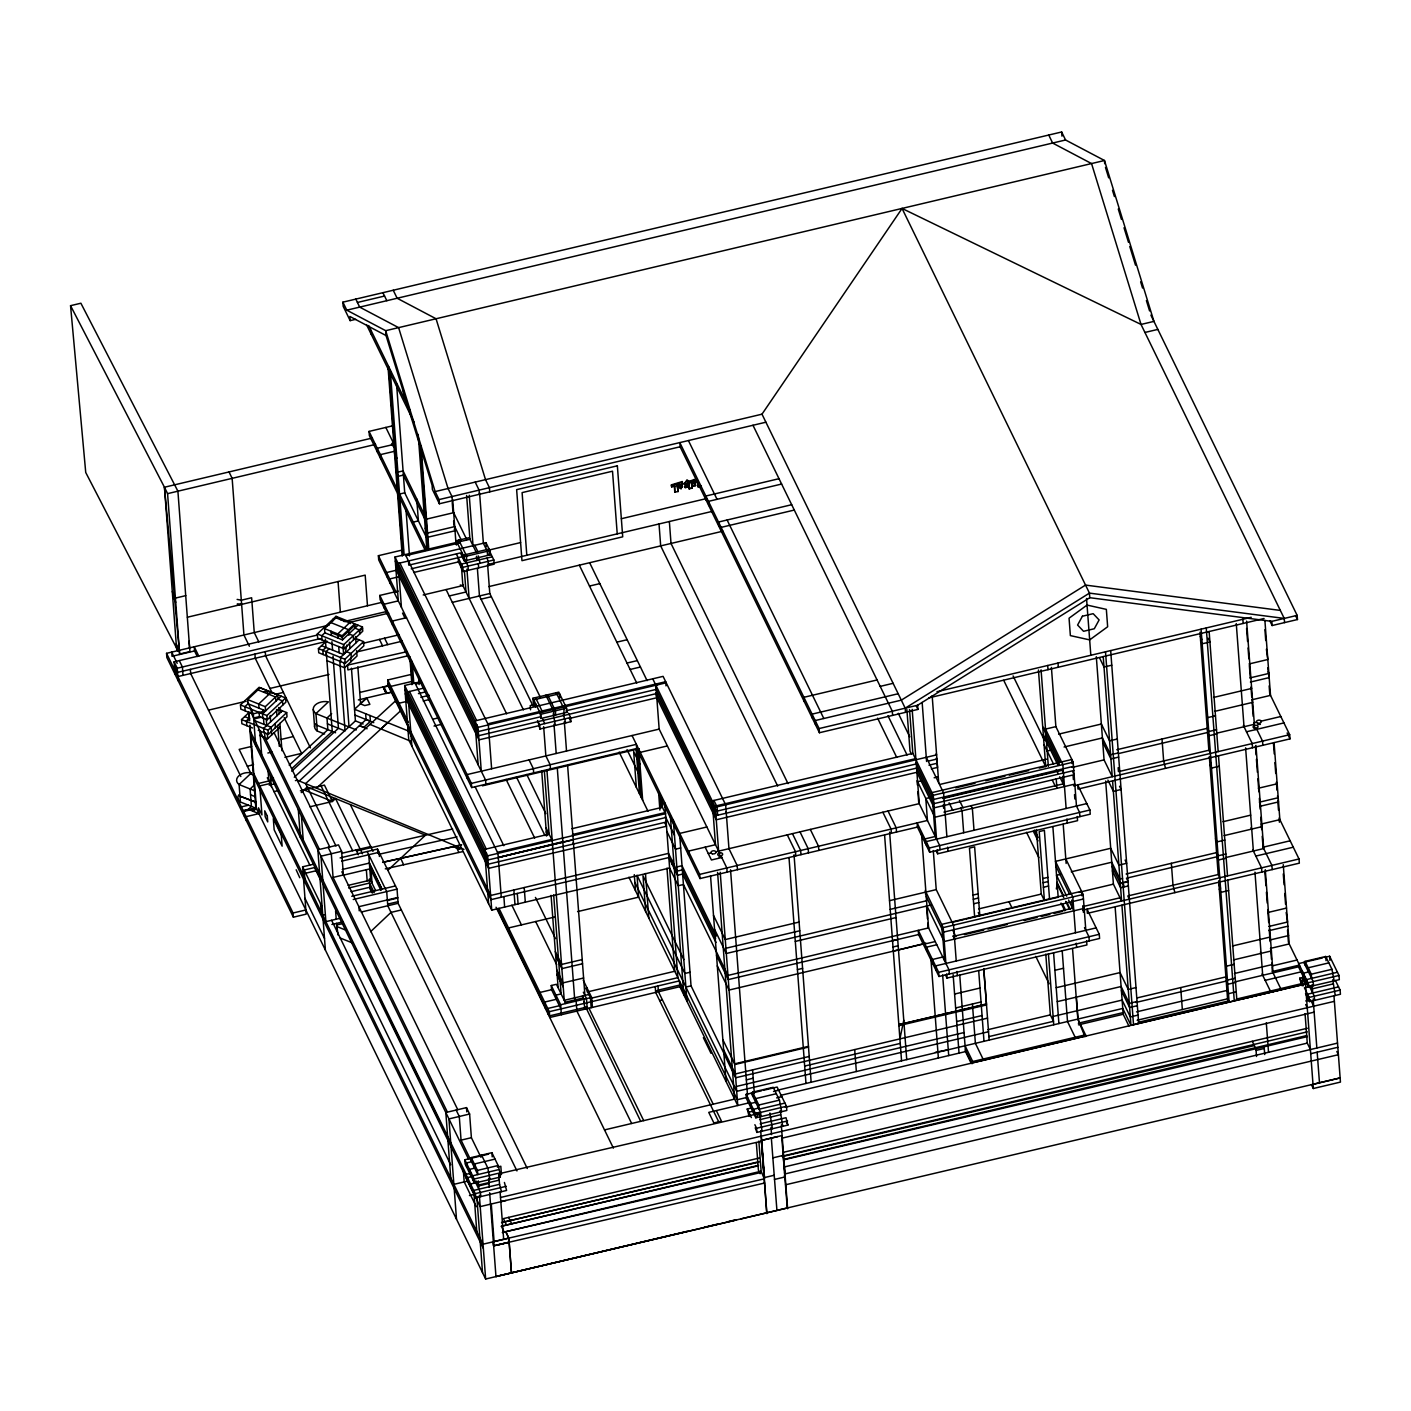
<?xml version="1.0" encoding="UTF-8"?>
<svg xmlns="http://www.w3.org/2000/svg" width="1411" height="1411" viewBox="0 0 1411 1411"><rect width="100%" height="100%" fill="white"/><g stroke="black" fill="none" stroke-linecap="round" stroke-linejoin="round"><path stroke-width="1.5" d="M674.758 492.122L674.546 485.507L674.758 492.122L678.162 491.522L677.104 484.925L682.607 484.396L677.421 485.596M692.043 486.354L695.641 485.543L691.725 485.684L692.272 488.065L689.185 488.947L688.938 486.301L684.952 487.201L684.846 485.79L689.009 484.573L689.097 482.756L689.344 485.243L685.182 486.46L685.287 487.871L688.938 486.301M689.185 488.947L689.256 486.971M1056.363 888.948L1057.174 884.009L1063.771 897.537M899.901 1038.884L903.763 1020.259M345.113 653.081L346.859 645.039M687.069 485.014L687.245 483.232L687.069 485.014L684.159 483.673L687.016 480.163L688.762 481.239L688.145 482.615L688.427 480.569M764.586 1183.018L493.603 1245.807L493.321 1241.698L764.268 1178.838L761.446 1171.906M1048.743 135.033L1052.641 143.058L1091.55 163.57L1141.023 324.442L1153.933 321.391L1104.478 160.501L1065.57 139.989L1061.654 131.981L342.873 302.166L346.789 310.173L385.697 330.685L435.152 491.575L761.993 414.181L902.052 208.44L1141.023 324.442L1284.239 618.424L1284.557 622.604M681.037 488.717L682.307 485.931L678.656 485.067L677.597 486.372L681.037 488.717L682.307 485.931M677.933 487.042L678.656 485.067M684.476 484.343L687.016 480.163M762.081 1131.199L759.418 1113.367L755.82 1117.794L746.437 1098.569L746.119 1094.389L761.623 1090.721M468.434 1158.925L251.387 713.366L240.787 709.098L240.47 704.918L259.13 687.298L285.586 697.951L285.904 702.131L267.243 719.751L259.43 716.612L253.627 717.987M277.755 694.935L265.321 706.682L265.621 710.862L247.983 703.754L247.666 699.591L260.118 687.845L277.755 694.935L278.073 699.115L282.482 700.879L282.8 705.059M317.334 633.962L335.994 616.342L362.451 626.995L362.768 631.176L344.108 648.795L317.651 638.142L317.334 633.962L343.79 644.615L344.108 648.795M322.061 639.924L321.743 635.744L324.847 632.798L324.53 628.618L336.982 616.872M248.283 703.489L244.879 706.699L245.197 710.879M252.534 728.005L241.881 723.72L241.563 719.539L248.618 712.89M271.141 692.272L258.707 704.018L259.007 708.199M355.219 638.266L363.562 641.617L363.862 645.797L345.201 663.417L318.745 652.764L318.427 648.584L324.53 642.834M245.973 721.321L249.094 718.375L248.618 712.114M324.847 632.798L342.485 639.906L342.167 635.726L354.62 623.979L354.937 628.16L359.346 629.923L359.664 634.103M329.133 648.707L326.012 651.635L326.329 655.815M354.725 625.373L342.273 637.119L331.25 632.675M281.177 696.17L262.517 713.79L262.834 717.97M342.485 639.906L358.041 625.214M267.243 719.751L266.926 715.571L285.586 697.951M343.79 644.615L362.451 626.995M359.452 631.317L362.556 628.389M282.288 710.791L263.61 728.411L263.928 732.591M359.152 639.836L340.474 657.455L340.792 661.636M258.231 730.298L268.337 734.373L268.019 730.192L286.698 712.573L278.355 709.222M345.201 663.417L344.884 659.237L363.562 641.617M268.337 734.373L287.015 716.753L286.698 712.573M280.172 726.965L267.72 738.711L265.744 739.205M254.368 784.975L250.117 788.996L251.423 806.422L248.318 809.367L243.151 810.584M331.656 713.631L326.982 718.023L327.863 729.663L289.202 765.185M273.487 778.008L268.884 780.989L268.09 770.547M255.409 802.383L256.379 808.415L253.274 811.36M360.299 703.807L364.708 705.571L369.876 704.354L366.754 697.951L354.531 709.257L408.714 731.127M256.238 802.33L239.976 796.174L256.026 802.242L249.994 725.06M252.728 811.149L256.132 807.921L255.708 802.118M294.282 777.232L355.413 720.88L351.445 668.214M370.599 931.666L391.006 912.406L401.341 909.954M461.503 844.783L382.61 862.35L453.584 846.706L459.686 849.157L460.868 848.064M301.249 792.594L307.228 786.932M362.451 853.778L335.536 798.538L332.396 801.466L310.014 806.775M387.954 870.199L425.469 835.206L307.228 787.003M365.643 713.737L366.084 719.539L298.321 781.87M369.964 715.465L370.405 721.286L363.773 727.388L359.505 725.624L367.107 728.764M292.006 768.431L332.273 731.427L326.4 653.416M291.742 771.2L338.446 728.27L333.014 656.08M395.539 700.861L305.587 783.616L335.977 846M380.935 728.94L400.442 710.932M316.505 788.149L387.725 722.679M366.754 697.951L360.599 703.525L357.847 666.803M905.527 712.343L905.209 708.163L1089.451 593.114L1284.239 618.424M917.626 705.235L917.926 709.398L819.421 732.732L680.12 446.776L679.802 442.595L819.103 728.552L917.626 705.235L1089.786 597.7L1271.822 621.369L1297.15 615.372L1297.467 619.535L1272.14 625.532L1269.794 620.734M687.81 481.945L694.265 479.493L695.023 481.98L691.231 482.209L695.023 481.98M688.145 482.615L694.582 480.163M674.864 486.178L671.707 486.901L671.213 484.925L682.201 481.574L682.607 484.396M671.707 486.901L671.53 485.596L682.518 482.245M691.231 482.209L691.461 483.867L694.97 482.844L695.641 485.543M691.461 483.867L695.306 483.514M688.868 488.277L692.272 488.065M696.928 480.022L698.128 486.901L701.338 486.019M687.563 483.902L689.415 483.426M563.836 841.415L498.295 857.535L665.816 817.516M453.584 846.706L461.591 844.801M418.432 693.612L424.693 692.095M499 1244.661L509.177 1242.262L511.47 1272.898L508.824 1238.029M1242.491 998.865L1280.818 989.764M178.086 651.053L85.736 472.491L70.55 305.676L80.886 303.224L177.909 491.187L189.603 647.72M357.442 302.465L384.55 296.045M346.789 310.173L1065.57 139.989M342.873 302.166L343.19 306.346L350.157 320.632L355.695 319.327M425.328 550.466L369.365 435.593L369.047 431.413L392.029 425.963M70.55 305.676L164.452 487.236L372.433 437.992M178.103 651.282L176.534 648.072L164.452 487.236L167.574 493.638L375.555 444.394M394.251 445.823A2.469 1.57 -4.3 0 1 391.711 444.906L377.248 448.239L377.548 452.42M395.062 451.167L380.37 454.642L380.688 458.822M399.56 494.062L404.728 492.827L426.598 537.714M435.152 491.575L439.05 499.6L765.908 422.206M1144.921 332.467L1157.831 329.398M1104.707 163.747L1104.478 160.501L385.697 330.685L386.05 335.553L432.101 485.296L432.401 489.476L439.368 503.762L680.12 446.776M413.229 522.105L418.397 520.888L416.739 498.947M453.672 512.687L426.545 519.107L424.2 514.292M454.712 526.603L427.586 533.041L425.24 528.225M185.758 595.636L175.423 598.088L172.301 591.668M394.71 592.726L378.695 559.867L378.395 555.687L403.423 549.761M456.529 544.911L456.212 540.73L469.14 537.679L476.16 552.107M384.409 608.423L384.092 604.243L398.308 600.874L395.009 557.01L469.916 539.267L466.618 495.402M405.857 555.634L460.109 542.794M408.467 560.978L408.784 565.158L460.445 552.918L464.342 560.943L490.181 554.823L489.864 550.643L485.948 542.635L398.131 563.43L401.429 607.294M187.381 617.224L365.184 575.124L367.477 605.76M779.013 478.699L705.835 496.019L706.135 500.2M397.02 570.062L386.596 572.531L386.896 576.711M488.047 550.29L520.606 542.565M621.351 518.719L706.594 498.542M398.766 571.772L400.477 571.367M411.218 568.827L463.337 556.481L461.591 552.918M456.212 540.73L464.025 556.763L489.864 550.643M781.623 484.044L708.428 501.364L708.745 505.544M413.67 572.496L458.487 561.895L463.161 571.508L494.167 564.171L493.85 559.991L489.158 550.378M398.061 576.958L389.718 578.933L390.018 583.113M492.28 556.781L461.291 564.118L461.609 568.298M456.441 554.153L462.861 567.328L493.85 559.991M489.088 564.206L711.955 511.435M1269.142 685.869L1269.741 693.771L1289.672 734.69L1289.989 738.87L1078.004 789.066L1077.687 784.886L1089.927 810.002L1090.244 814.182L929.655 852.191L917.432 827.093L700.015 878.559L636.661 748.518L471.697 787.567L380.123 599.604L379.806 595.424L398.167 591.086M791.694 504.715L718.499 522.035L718.816 526.215M303.559 879.335L306.169 914.152L293.365 917.185L166.851 657.508L166.551 653.328L382.504 602.197M423.194 594.983L462.879 585.583L461.309 564.7M197.293 656.556L194.559 650.947L172.019 656.291L171.719 652.111L177.169 663.329M794.287 510.059L721.109 527.379L721.427 531.559M449.209 595.971L466 592.003L464.431 571.102M488.77 586.606L722.891 531.171M175.052 674.352L174.117 661.812L329.098 625.108M344.09 621.563L386.896 611.439M348.411 622.674L388.713 613.132M452.331 602.391L489.793 593.52L540.431 697.475M174.117 661.812L177.239 668.214L317.246 635.073M481.028 599.164L491.363 596.73M406.509 617.701L392.293 621.069L392.611 625.249M320.491 638.566L177.557 672.394L174.435 665.992M177.874 676.575L327.176 641.229M589.498 586.059L599.834 583.607M362.592 643.416L399.19 634.738M356.983 651.9L402.311 641.158M347.318 665.181L407.144 651.635M269.96 688.445L329.045 674.458M407.479 655.886L347.9 669.908L347.582 665.745M263.698 692.219L267.173 691.39L268.513 694.159M208.511 710.139L246.008 701.267M275.145 694.371L283.417 692.413M408.767 728.023L388.166 685.728L387.725 679.979L410.689 674.546M247.419 701.708L253.31 713.807L265.585 710.897M260.753 713.084L264.104 712.29L262.869 709.751M359.84 692.431L388.166 685.728M411.712 681.46L390.865 686.399L391.288 692.131L358.359 699.927M254.086 718.922L261.07 717.264M949.338 974.031L949.021 969.851L928.597 927.909L727.97 975.424L683.435 884.521L678.268 885.738L669.625 868.012L491.733 910.13L408.749 739.787L404.657 685.481L421.254 681.548M415.522 684.106L421.783 682.624M616.819 642.164L627.154 639.712M424.376 687.951L407.797 691.884L411.871 746.19M420.831 697.299L429.173 695.323M407.409 701.249L399.048 703.225L399.366 707.405M423.229 700.985L429.491 699.503M251.652 746.419L239.147 749.382L251.123 773.969M280.86 739.487L293.382 736.524M626.995 663.047L637.331 660.613M267.861 753.015L271.988 752.028M630.117 669.467L640.453 667.015M432.965 719.169L439.156 717.705M535.616 707.228L533.27 702.413L532.952 698.251L558.791 692.131L565.3 705.482M247.331 766.208L253.592 764.727M284.899 757.319L301.584 753.368L284.158 717.582M434.024 726.065L442.296 724.108M536.039 704.23L530.219 705.606L530.536 709.786M475.172 725.113L476.9 724.707M487.8 723.825L665.692 681.707L666.01 685.887M395.009 557.01L477.994 727.353L666.204 682.783M532.952 698.251L540.766 714.266L566.587 708.163L566.905 712.326L541.083 718.446L539.99 712.678M258.548 783.44L273.011 780.001M540.29 716.841L478.311 731.533L395.327 561.19M656.186 689.415L566.128 710.738L566.905 712.326M270.101 783.493L259.765 785.927L261.952 814.941L258.478 807.815L258.918 813.636L246.114 816.669L246.431 820.849M269.201 785.169L275.392 783.705M656.503 693.577L478.611 735.695L395.627 565.37M295.41 780.618L297.298 780.177L463.972 849.351M537.503 720.562L539.584 724.848L570.591 717.511L570.908 721.674L539.902 729.028L538.032 721.638M538.349 725.818L478.929 739.875L395.944 569.55M273.893 791.642L278.02 790.654M300.384 790.813L324.442 785.116L332.396 801.466L304.106 789.931M241.352 806.88L248.407 805.222M243.327 810.955L256.132 807.921L485.649 1279.019L687.104 1231.327M331.444 799.508L335.536 798.538M719.786 857.041L719.469 852.861L659.166 729.099L467.076 774.586L467.394 778.749M877.078 679.961L803.882 697.299L804.199 701.479M379.806 595.424L471.38 783.387L636.343 744.338L636.661 748.518M880.199 686.381L893.11 683.312M482.386 785.839L639.218 748.694M640.259 752.345L667.368 745.925M898.19 693.736L812.083 714.125L812.401 718.305M936.957 691.707L1251.222 617.295M928.738 697.898L1264.062 618.512M1111.762 665.198L1104.019 667.033L1099.469 657.685M328.163 847.341L331.303 853.743L333.067 877.43L343.402 874.979L341.621 851.309L320.967 856.195L322.749 879.864M341.585 853.32L370.74 846.512L372.963 851.397M356.524 850.974L452.649 828.998M303.242 875.155L302.607 866.813L313.03 864.343M340.104 857.923L377.513 849.069L397.038 889.142L398.114 903.305L527.291 1168.502M341.621 861.151L379.083 852.279L379.4 856.459M305.728 873.215L316.064 870.763M342.256 869.493L369.382 863.073L381.922 888.824M343.067 875.226L369.805 868.894L371.164 871.681L372.01 882.827L370.652 880.041L368.747 854.731M1249.035 663.964L1267.819 659.519L1266.39 649.219M571.878 828.716L662.412 807.286L665.533 813.688L487.642 855.807L404.657 685.481M348.147 885.367L370.652 880.041M484.837 853.584L486.566 853.179M936.551 839.157L933.253 795.293L912.829 753.351L712.202 800.848L715.5 844.713L688.374 851.133L688.691 855.313M497.466 852.297L551.701 839.457M665.022 812.63L572.372 834.554L572.884 835.629M348.64 888.013L369.559 883.057L374.197 892.599M485.155 857.747L486.883 857.341M1250.093 677.88L1268.859 673.435L1268.083 671.83M351.057 891.699L369.876 887.237L372.663 892.969M573.201 839.81L487.959 859.987L404.975 689.662M915.422 758.695L714.813 806.192L715.43 814.553M652.746 678.814L715.324 807.268L936.604 754.867L936.093 753.809M1045.533 729.081L1055.869 726.63L1073.171 762.169L1076.47 806.034L1079.591 812.454L1079.909 816.616M1250.411 682.06L1269.177 677.615L1267.783 667.862M351.762 896.285L395.486 885.932M715.13 810.373L716.841 809.967M916.268 763.951L715.642 811.448L655.674 688.339M928.667 761.005L936.922 759.047L936.41 757.989L937.557 767.408L931.348 768.872M166.551 653.328L293.047 913.005L305.852 909.972M353.244 899.512L397.038 889.142M1058.603 734.143L1101.374 724.019L1109.557 740.846L1117.318 739.011M1213.654 697.422L1251.663 688.427L1250.993 687.069L1251.733 697.016M928.967 765.185L937.239 763.228L936.71 762.152M322.766 915.228L324.23 914.892M397.673 897.502L358.923 906.673L359.241 910.853M387.372 900.5L397.708 898.049M706.858 826.987L679.732 833.407L680.049 837.587M323.066 919.408L324.53 919.072M387.655 904.116L397.99 901.682M1251.733 699.821L1270.517 695.376L1264.891 620.434M361.269 912.035L398.114 903.305M340.351 918.226L325.888 921.648L323.048 884.044M917.591 781.694L921.736 780.724M934.135 777.778L938.262 776.808M1047.174 751.022L1051.318 750.035M1064.07 747.019L1102.414 737.935L1110.616 754.762L1118.359 752.927M1214.695 711.356L1252.703 702.361L1252.033 700.985M331.92 924.47L342.732 921.912M1207.728 717.599L1215.471 715.765M342.855 923.552L336.647 925.016L338.164 935.176M940.061 784.393L1046.715 759.153M680.684 847.958L675.516 849.193L666.874 831.449M955.723 787.849L975.001 783.281M985.707 780.742L1005.002 776.173M1009.288 775.168L1028.566 770.6M1039.272 768.06L1045.71 766.543L1038.443 669.996M1116.807 749.735L1207.199 728.323L1208.768 731.533L1216.511 729.699M933.253 795.293L1073.171 762.169M929.92 797.55L925.792 798.52L927.45 820.461L699.697 874.379L632.057 735.519M1119.17 753.421L1207.516 732.503L1209.086 735.713L1216.829 733.879M1256.478 722.256L1253.691 722.926L1255.173 729.522M1261.222 721.144L1280.818 716.506M1073.489 766.349L933.571 799.473L915.739 762.875M708.287 853.584L711.091 852.914M715.836 851.785L919.249 803.635L912.159 709.327M943.13 797.973L1048.832 772.946M1072.113 767.443L1104.055 759.876L1112.256 776.703L1103.226 656.591M1216.353 733.279L1254.361 724.284L1246.601 621.14M942.918 798.538L1062.166 770.3L1063.471 772.963M1118.676 757.107L1110.933 758.942L1102.732 742.115M1073.806 770.529L933.888 803.653L916.568 768.113L715.959 815.629L655.992 692.519L656.291 696.699M1246.477 731.78L1283.939 722.908M676.839 866.936L682.007 865.719L716.294 936.093M721.744 857.535L711.426 859.987L705.165 847.164M943.941 812.119L1063.188 783.881L1062.624 776.35M1120.51 771.182L1208.857 750.246L1210.426 753.456M1074.829 784.093L934.911 817.234L917.079 780.636L917.397 785.01M1073.559 785.856L1289.672 734.69M554.417 917.097L508.542 927.944L508.86 932.124M577.575 911.612L638.636 897.149L636.996 875.208L684.864 973.467L690.032 972.25M1219.263 766.244L1211.52 768.078L1209.95 764.868M1086.805 803.582L926.216 841.609L926.533 845.789M917.432 827.093L917.115 822.913L929.338 848.011L1089.927 810.002M936.093 850.586L937.645 853.778L1077.563 820.655L1077.263 816.475M1258.383 788.238L1277.167 783.793L1276.391 782.188L1276.99 790.16M582.214 959.568L561.543 964.454L555.299 951.631M1259.441 802.171L1278.207 797.726L1277.431 796.121M582.531 963.748L561.86 968.634L555.617 955.811M1259.758 806.351L1278.525 801.907L1277.749 800.302L1278.489 810.161M799.102 922.071L725.272 939.55L713.507 915.404M889.512 900.677L936.234 889.618L953.536 925.14L956.235 960.997M1223.002 821.713L1250.675 815.152M560.114 980.68L556.992 974.26L563.254 987.083M560.943 1008.918L551.578 989.693L551.26 985.513L556.428 984.296L565.811 1003.521M583.59 978.017L562.936 982.903L556.657 969.745M558.121 987.471L551.066 895.368M551.578 989.693L539.954 992.444L540.272 996.625M725.924 948.263L799.755 930.784M890.165 909.372L926.551 900.765M1261.081 824.095L1279.865 819.65L1274.062 742.556M931.066 904.998L726.33 953.483L714.566 929.338M973.008 895.068L978.176 893.851M1042.747 878.559L1047.914 877.342M1060.649 874.326L1056.522 875.296L1066.716 896.214M1071.284 871.804L1111.762 862.227L1119.964 879.053L1122.539 878.436M1224.043 835.629L1262.051 826.634L1261.381 825.276M561.243 993.873L555.952 995.125L556.269 999.305L544.646 1002.057L545.087 1007.877M586.941 987.788L585.741 988.07L590.433 997.7L591.174 1007.683M795.31 941.402L896.038 917.556M973.325 899.248L978.493 898.031M1043.064 882.739L1048.232 881.522M1224.819 840.056L1217.058 841.891L1215.506 838.681M587.258 991.968L674.74 971.262L666.98 868.1M588.863 994.49L564.241 1000.311L546.957 770.547M973.661 903.781L978.828 902.564M1043.399 887.272L1048.567 886.037M565.176 1002.233L583.36 997.93M551.26 985.513L560.643 1004.755L591.632 997.401L592.391 1007.401M559.391 1005.726L547.768 1008.477L548.209 1014.28M978.723 908.896L1041.265 894.08L1044.405 900.5L1039.219 831.573L1044.387 830.338L1049.555 899.266M1126.137 874.009L1216.547 852.614L1218.116 855.807L1225.859 853.972M498.947 908.261L549.32 1011.669L679.432 980.874L679.855 986.695L737.759 1105.518L720.21 872.263M587.099 1006.995L549.637 1015.849L497.342 908.49M658.32 990.116L679.749 985.054L686.822 999.588M655.586 991.051L658.337 990.399M1262.21 836.247L1263.039 847.217L1290.148 840.78M679.855 986.695L549.761 1017.49L549.32 1011.669M952.478 922.265L963.978 919.531M966.041 919.055L1010.082 908.613M1079.327 892.228L1113.402 884.15L1121.604 900.994L1112.573 780.883M1225.7 857.571L1263.692 848.575L1255.949 745.414M1226.177 858.153L1218.434 859.987L1216.864 856.794L1126.454 878.189L1128.024 881.399L1120.263 883.233L1112.08 866.407M1120.299 883.586L1128.042 881.752M685.887 987.047L691.037 985.83L724.372 1054.246M925.898 892.052L943.201 927.591L1083.119 894.468L1085.817 930.325M1279.389 822.225L1279.089 818.045L1299.02 858.982L1299.337 863.162L1087.352 913.358L1087.034 909.178L1099.275 934.294L1099.592 938.456L939.003 976.483L918.579 934.541L728.288 979.587L716.523 955.441M1128.359 885.932L1120.616 887.766L1112.415 870.922M1255.825 856.071L1293.287 847.2M1083.454 898.983L943.536 932.107L926.233 896.585M659.642 1000.54L662.394 999.888M797.427 969.604L802.594 968.387M893.004 946.975L898.154 945.758M953.289 936.393L1072.536 908.155M925.828 943.148L893.304 951.155M925.528 943.518L729.064 990.046L717.299 965.882M924.893 943.994L935.228 941.543M964.436 934.629L983.661 930.078M987.929 929.055L1007.154 924.505M1024.227 920.466L1037.05 917.432M1041.318 916.427L1049.855 914.399M1054.14 913.393L1062.677 911.365M1083.701 906.391L1120.052 897.784M1219.757 877.748L1218.204 874.538L1127.795 895.95L1129.364 899.16M936.781 944.753L926.463 947.187L926.762 951.367M1082.907 910.148L1299.02 858.982M942.777 957.028L932.442 959.48L932.759 963.66M1228.611 890.535L1220.868 892.369L1219.298 889.159M1096.153 927.874L935.564 965.9L935.881 970.08M918.579 934.541L918.261 930.36L938.685 972.302L1099.275 934.294M945.441 974.86L946.993 978.07L1086.911 944.947L1086.593 940.767M1267.731 912.529L1286.515 908.084M480.939 1157.285L471.397 1137.689L469.616 1114.02L466.494 1107.617L445.823 1112.503L450.744 1177.956M954.594 994.049L979.992 988.035M1054.899 970.292L1063.506 968.263M469.616 1114.02L448.945 1118.923L456.494 1219.175M1268.789 926.463L1287.555 922.018L1286.179 912.441M1269.089 930.625L1287.873 926.18M955.635 1007.965L981.033 1001.951M986.342 1003.944L898.736 1024.686L986.465 1004.209L983.696 968.881M808.45 1046.362L734.62 1063.841L722.855 1039.695M1056.204 987.7L1120.052 972.585L1128.253 989.411L1135.996 987.577M1232.35 946.005L1270.341 936.992L1269.688 935.634M734.672 1064.547L808.503 1047.068M898.913 1025.656L986.518 1004.914M1269.794 940.026L1288.578 935.581L1287.802 933.976M809.208 1056.451L735.378 1073.947L723.614 1049.784M956.658 1021.546L982.056 1015.532M456.159 1110.051L459.28 1116.471L461.062 1140.141L471.397 1137.689M1270.429 948.386L1289.213 943.941L1299.496 965.071L1272.387 971.491L1272.069 967.311M987.524 1018.142L735.66 1077.775L723.896 1053.611M1057.262 1001.634L1121.11 986.518L1129.294 1003.344L1137.054 1001.51M1233.39 959.921L1271.399 950.926L1270.729 949.568L1271.452 959.268M746.348 1079.856L753.192 1078.233M804.676 1066.046L900.253 1043.417M1226.406 966.182L1234.166 964.348M736.33 1086.47L964.066 1032.552M987.859 1029.695L1050.348 1014.897L1053.488 1021.299L988.899 1036.591M988.529 1031.723L736.683 1091.356L634.879 882.386M1053.117 1016.431L1122.115 1000.082L1130.317 1016.925L1138.077 1015.091M1234.413 973.502L1272.422 964.507L1271.752 963.149M1137.548 997.806L1225.894 976.888L1227.464 980.098L1235.207 978.264M1271.999 965.953L1297.044 960.027M466.688 1167.162L466.371 1162.981L471.539 1161.764L471.221 1157.584L491.892 1152.681L498.136 1165.504L500.023 1172.894L500.323 1177.074L470.604 1184.005L470.921 1188.185M464.819 1159.771L474.184 1179.014L474.502 1183.194L465.136 1163.952L464.819 1159.771L488.576 1154.145M752.857 1096.365L752.539 1092.185L773.21 1087.299L779.454 1100.121L781.641 1111.692M1305.369 965.547L1305.052 961.367L1325.723 956.482L1331.966 969.304L1334.153 980.857M763.686 1090.227L777.126 1087.052L786.491 1106.277L786.809 1110.457L755.82 1117.794L755.502 1113.632L746.119 1094.389M1298.649 963.572L1308.015 982.797L1308.332 986.977L1298.949 967.752L1298.649 963.572L1322.407 957.946M1324.47 957.452L1329.638 956.235L1339.004 975.46L1339.321 979.64L1304.434 987.806L1309.108 997.418L1309.426 1001.598L1340.432 994.261L1340.115 990.081L1335.423 980.469M1135.802 1002.48L1226.212 981.068L1227.782 984.278L1235.525 982.444M604.525 1129.911L734.637 1099.098L717.582 872.368M747.654 1097.264L737.318 1099.698L628.918 877.201M777.144 1090.28L1122.75 1008.442L1130.952 1025.268L1121.921 905.157M1235.048 981.862L1300.166 966.429M773.528 1091.479L778.678 1090.262M1137.372 1005.69L1129.611 1007.525L1121.41 990.681M495.014 1159.101L474.361 1163.987L474.66 1168.167L469.493 1169.384L469.81 1173.564M776.332 1093.719L755.661 1098.605L755.979 1102.785M1328.845 962.884L1308.173 967.787L1308.491 971.967L1303.323 973.184L1303.641 977.364M1078.339 1023.204L1123.068 1012.622M1265.173 980.345L1302.618 971.491M750.564 1102.485L708.745 1112.379L713.895 1122.962L721.48 1121.163L716.329 1110.598M780.442 1095.412L965.494 1051.601L971.244 1063.4M1078.463 1024.845L1123.191 1014.262L1128.941 1026.062M1136.508 1011.881L1226.917 990.469L1228.487 993.679L1236.23 991.845M755.732 1102.273L750.564 1103.49L750.881 1107.67M776.65 1097.881L781.817 1096.664M471.221 1157.584L477.482 1170.407L498.136 1165.504M752.539 1092.185L758.783 1105.025L779.454 1100.121M1305.052 961.367L1311.313 974.19L1331.966 969.304M504.415 1182.453L506.602 1190.461L475.595 1197.816L466.23 1178.573L465.912 1174.393L471.08 1173.176M497.377 1167.073L500.817 1166.244L501.452 1174.605M753.95 1110.986L748.782 1112.221L749.1 1116.401L747.23 1109.011L750.67 1108.199M1301.312 981.403L1301.612 985.566L1299.743 978.193L1304.91 976.959M498.453 1169.684L472.632 1175.804L472.932 1179.984M758.571 1108.094L753.403 1109.328L753.721 1113.508L757.16 1112.679M472.65 1176.386L467.482 1177.603L467.782 1181.783M784.939 1103.085L759.1 1109.187L758.783 1105.025M1337.452 972.25L1306.445 979.604L1306.762 983.767L785.239 1107.265M1137.143 1020.241L1227.552 998.829L1229.104 1002.039L1201.078 629.183M474.184 1179.014L500.023 1172.894M453.866 1184.358L468.329 1180.936M972.726 1061.513L1085.518 1034.81M1228.575 1000.946L1138.166 1022.34L1138.695 1023.434L1110.669 650.577M1301.577 983.661L1236.318 999.111L1236.865 1000.205L1227.835 880.094M755.502 1113.632L786.491 1106.277M1308.015 982.797L1339.004 975.46M1132.239 1024.968L1302.106 984.755M499.247 1180.125L478.576 1185.028L477.006 1181.818M488.982 1183.476L478.646 1185.928L476.301 1181.113M759.894 1119.646L780.548 1114.743M1333.06 983.926L1312.406 988.811L1310.837 985.619M760.194 1123.809L786.033 1117.706L787.902 1125.078L756.913 1132.416L755.238 1127.83M1307.556 994.226L1338.545 986.889M465.912 1174.393L475.278 1193.635L506.284 1186.298M469.44 1195.558L475.63 1194.094M754.867 1124.69L756.596 1128.253L787.603 1120.898M1309.108 997.418L1340.115 990.081M1305.739 1000.963L1310.59 999.817M1334.383 1001.334L500.517 1197.48M506.038 1200.496L480.199 1206.617L473.955 1193.777M763.457 1139.947L777.743 1136.56M1314.152 1012.146L782.311 1138.077L781.765 1136.984L787.267 1208.01L740.81 1218.963M759.33 1158.008L503.41 1218.61L506.531 1225.013M782.911 1152.434L1307.309 1028.266M772.822 1157.867L783.158 1155.433L784.886 1173.687M758.748 1161.729L501.522 1222.631L758.924 1162.1M782.329 1156.138L1307.256 1031.847M504.168 1232.015L501.364 1226.247L758.166 1165.433M783.881 1159.348L1306.692 1035.568M1307.309 1036.644L784.322 1159.701M1256.055 1050.401L1264.274 1048.461M784.022 1167.02L1307.274 1043.117L1310.396 1049.537M509.177 1242.297L508.789 1238.135L483.021 1244.202L253.61 773.299M763.81 1177.726L774.128 1175.275M1337.522 1043.117L785.01 1173.934L784.463 1172.841M509.001 1242.244L493.638 1245.878L493.356 1241.768M774.445 1179.455L784.781 1177.003L784.234 1175.892M1310.713 1053.717L1337.84 1047.279M704.248 1227.27L717.105 1224.219M727.811 1221.679L736.383 1219.651M736.524 1219.968L495.949 1276.514L1340.133 1077.916L1313.006 1084.353M1311.436 1084.653L1313.324 1088.516L1340.45 1082.096L1333.977 995.901M782.523 1156.544L1254.379 1045.586M501.364 1226.247L758.607 1165.751M476.777 1231.38L473.726 1190.425L499.547 1184.305L498.736 1173.793L759.418 1113.367M764.233 1178.026L761.517 1141.217L500.834 1201.643M761.217 1172.418L502.298 1232.508L760.688 1171.324L761.217 1172.418L758.853 1141.076M389.295 685.817L383.333 687.139L386.173 693.418L392.135 692.095M378.959 854.272L457.023 836.882M385.309 868.859L462.967 851.556M935.422 1052.324L948.263 1049.749M237.365 604.86L241.616 604.384L237.313 603.837M1280.324 610.416L1085.535 585.089L901.312 700.156L815.205 720.545L815.523 724.707M237.119 599.41L241.316 600.204L251.634 597.753L254.262 632.569L258.813 641.917M678.991 485.737L682.642 486.601M684.159 483.673L686.751 484.343M687.333 480.834L688.762 481.239M340.51 619.517L346.383 621.881M337.088 618.265L342.591 620.487M330.915 622.604L348.552 629.712L348.976 635.285M348.87 633.892L353.279 635.655L353.579 639.836M324.53 628.618L342.167 635.726M346.577 651.706L350.986 653.469L351.304 657.649M321.532 645.656L343.596 654.528L342.961 646.167M318.427 648.584L344.884 659.237M326.946 660.648L344.584 667.756L357.036 656.009L356.613 650.577M354.972 715.077L373.774 722.644M355.413 720.88L363.121 723.984M257.931 689.891L275.568 696.999L275.886 701.179M356.313 729.928L315.958 713.596A11.147 7.037 -4.3 0 1 315.288 704.953A11.147 7.037 -4.3 0 1 328.393 701.849L315.958 713.596L317.263 731.039L324.618 733.985M327.423 723.843L345.06 730.933L339.769 660.542M316.822 725.219L335.571 732.768M247.666 699.591L265.321 706.682M240.47 704.918L266.926 715.571M244.685 716.612L249.624 718.605L246.519 721.532L246.837 725.713M255.003 720.756L271.141 727.247L271.67 734.99M241.563 719.539L268.019 730.192M259.589 735.431L267.72 738.711L267.314 733.279M250.452 773.828L254.121 775.309M254.527 790.76L239.094 784.551A11.235 7.108 -4.3 0 1 238.653 775.997A11.235 7.108 -4.3 0 1 251.546 772.805L239.094 784.551L240.399 801.995L256.379 808.415L243.574 811.448L243.891 815.629M250.558 794.799L254.968 796.58M248.318 809.367L258.918 813.636M337.529 926.815L346.489 930.413M340.104 937.98L352.644 943.024M453.372 846.582L459.686 849.157M366.119 719.504L370.405 721.286M410.442 741.128L369.999 724.407M386.05 335.553L349.84 316.452L350.157 320.632M677.597 486.372L680.702 488.047M1150.882 315.112L1297.15 615.372M1295.545 615.602L1297.467 619.535M1287.114 732.979L1289.989 738.87M1256.301 728.288L1262.545 741.11L1262.863 745.29M1208.098 638.213L1209.915 641.97L1202.172 643.804L1200.602 640.594M1200.302 636.414L1201.855 639.624M1243.356 725.377L1252.227 743.562L1252.527 747.742M1263.039 847.217L1271.893 865.402L1272.211 869.582M1251.046 827.728L1251.716 829.086M1209.633 760.705L1211.202 763.898M1252.703 849.651L1261.557 867.853L1261.875 872.033M1303.817 962.337L1313.182 981.58L1313.5 985.76M1308.032 983.379L1314.276 996.201L1314.593 1000.381M1336.834 1051.495L1338.386 1054.705L785.521 1184.799M1311.366 1001.422L1313.712 1006.219M1299.743 978.193L1302.864 984.596M1305.528 993.591L1309.426 1001.598M1305.686 1004.544L1307.256 1007.754M902.052 208.44L1089.451 593.114L1089.786 597.7M1272.387 971.491L1281.241 989.693M1260.393 952.002L1261.064 953.377M1218.981 884.979L1220.55 888.189M1262.051 973.943L1270.905 992.127M1252.28 1041.3L1255.931 1048.796L1256.513 1056.486M1119.54 786.28L1121.11 789.49L1113.367 791.324L1107.9 780.107M1125.096 860.093L1126.666 863.303L1118.905 865.137L1110.704 848.293L1055.481 861.38L1072.783 896.902L1075.482 932.759M1072.819 772.029L1074.106 774.71L934.205 807.833L916.885 772.293L716.277 819.791L656.82 697.757L569.338 718.481L570.908 721.674M1042.711 726.841L1045.322 732.186M1045.851 733.261L1059.961 762.257M1046.151 737.442L1059.344 764.497M1043.346 735.202L1057.774 764.815M1013.098 675.94L1044.387 740.158M1044.052 744.602L1053.558 764.109M1056.239 769.63L1057.985 773.193M1059.714 776.755L1064.494 786.544M1003.715 680.331L1045.71 766.543M1052.465 780.424L1055.199 786.033M1065.816 858.929L1083.119 894.468M1055.816 865.895L1069.714 894.433M1084.512 927.644L1088.939 936.728L1089.257 940.908M1034.492 830.056L1038.196 837.693M1068.568 900.024L1073.842 910.836M1033.328 831.202L1038.037 840.885M1057.051 882.298L1063.647 895.826M1066.469 901.629L1070.226 909.354M1065.658 901.4L1069.415 909.125M1062.677 904.116L1065.499 909.919M1026.538 832.296L1038.884 857.659M1061.019 903.075L1064.811 910.853M1072.536 948.492L1077.845 1019.077L1086.047 1035.903L973.255 1062.606L965.053 1045.78M971.05 805.681L972.355 808.362L974.013 830.285M916.374 706.205L917.926 709.398M1008.988 901.735L1012.11 908.137L1058.179 897.237L1052.871 826.652M1035.78 956.376L1049.131 983.784M1075.711 1038.355L1067.51 1021.529L1062.201 950.908M959.427 800.372L963.078 807.85M960.732 808.133L962.02 810.814L963.678 832.737M761.993 414.181L905.209 708.163M949.092 802.824L952.742 810.302M926.286 757.319L943.589 792.841L946.887 836.723M898.278 713.278L909.742 736.824M752.98 425.258L892.299 711.215L892.616 715.395M911.577 754.321L910.007 751.111L906.885 709.574M887.942 715.712L907.061 754.991M978.264 912.582L979.816 915.792L974.631 846.847L969.463 848.082L974.648 917.009M877.607 718.164L896.743 757.425M953.042 930.801L955.9 936.657M953.025 935.863L954.577 939.073M888.03 811.025L896.232 827.851L896.549 832.031M882.863 812.242L891.064 829.068L891.382 833.248M926.939 905.985L944.241 941.507L1084.159 908.384L1082.872 905.721L1083.366 912.3M688.409 440.549L717.035 499.318M727.124 520.006L823.812 718.499M983.59 1060.172L975.389 1043.329L972.426 1003.997M965.371 1049.96L972.073 1063.735M897.696 939.479L892.528 940.714M678.162 491.522L677.104 484.925M788.026 783.634L671.019 543.464L669.361 521.523M810.32 829.421L818.521 846.247L818.839 850.427M777.69 786.086L660.683 545.898L659.025 523.975M800.002 831.873L808.186 848.699L808.503 852.879M792.453 833.654L800.654 850.48L800.972 854.66M787.285 834.871L795.487 851.697L795.804 855.877M725.765 812.101L726.295 813.177M657.085 683.753L657.597 684.829M713.931 800.443L717.053 806.863L717.67 815.205M589.639 562.724L647.085 680.631M579.321 565.176L636.749 683.065M720.898 855.807L726.824 867.959L727.141 872.139M639.977 764.462L633.645 751.481L636.343 787.338M665.304 816.458L674.458 835.259M665.639 820.973L666.168 822.049L488.277 864.167L405.292 693.824M664.916 823.019L666.486 826.229L488.594 868.347L405.61 698.004M627.031 749.682L639.465 775.186M715.659 938.315L682.324 869.899L677.157 871.116L668.514 853.373L490.64 895.491L407.656 725.166M715.977 942.495L682.642 874.079L677.474 875.296L668.832 857.553L490.94 899.671L407.955 729.346M619.182 752.098L648.002 811.254M393.246 290.243L397.144 298.25L436.052 318.763L485.525 479.652L489.423 487.659L489.74 491.839M382.91 292.677L386.826 300.702M475.19 482.103L479.087 490.111L479.405 494.291M786.35 1121.886L787.902 1125.078M781.817 1135.608L761.411 1140.423M565.811 706.558L566.587 708.163M568.51 713.225L570.591 717.511M489.388 553.218L490.181 554.823M559.091 696.311L559.885 697.916L559.567 693.736L533.728 699.838L534.046 704.018M556.199 692.73L564.012 708.763L563.853 715.518M751.287 1093.172L760.67 1112.397L760.97 1116.577L758.889 1112.274M683.806 959.551L642.993 875.772L645.691 911.629M487.13 558.015L489 565.388M563.342 714.46L565.74 722.908M355.801 299.114L359.699 307.122L398.607 327.634L448.063 488.523L451.979 496.531L452.296 500.711M368.677 325.553L410.266 410.918M474.766 545.281L477.888 551.683M547.591 694.776L555.405 710.809L555.722 714.989M366.49 324.618L414.093 422.312M545.863 695.182L553.676 711.215L553.994 715.395M747.23 1109.011L751.393 1117.565M480.075 563.254L478.206 555.863M466.776 539.602L452.878 511.082L452.225 502.404M461.256 540.06L453.936 525.015L453.636 521.029M703.366 1037.649L710.985 1053.294M454.236 529.178L455.03 530.783L427.903 537.203L425.558 532.406M458.804 540.113L466.618 556.146L466.459 562.901M535.545 697.634L542.565 712.061M464.113 558.086L468.029 566.111L468.329 570.291M542.671 719.345L544.752 723.614M532.988 705.835L479.458 595.971L477.412 568.809M760.123 1173.723L758.413 1170.178L756.367 1143.016M776.932 1210.462L771.306 1137.689M385.838 427.427L393.316 442.807L393.634 446.987M462.702 585.195L523.428 709.856M766.684 1212.472L760.723 1130.775M713.208 1104.178L658.443 991.757L658.002 985.954M425.857 517.643L403.087 470.904L397.92 472.121L395.574 467.306M394.516 453.39L396.861 458.205M718.728 1121.816L655.674 992.409L655.251 986.606M425.258 519.953L403.387 475.084L398.219 476.301L395.891 471.486M572.989 842.914L573.519 843.99M369.047 431.413L426.898 550.149L418.185 434.376M446.088 589.569L506.637 713.843M529.072 759.894L533.376 768.713L533.675 772.893M526.762 774.498L545.81 813.618M545.986 827.693L552.23 840.515M546.286 831.873L547.856 835.083M552.336 847.817L552.847 848.875M516.426 776.95L544.999 835.612M405.345 554.558L488.329 724.901L491.628 768.766M506.09 779.401L534.681 838.063M399.86 563.007L476.583 720.527M378.395 555.687L396.262 592.391M583.202 980.098L591.632 997.401M394.004 592.056L485.578 780.036L485.895 784.216M402.523 613.062L404.869 617.877M591.95 1001.581L590.38 998.388L677.862 977.664L664.722 802.753M583.343 992.215L586.465 998.635L587.223 1008.618M535.439 897.414L555.511 938.632M588.934 1008.212L643.698 1120.634M582.426 996.007L583.995 999.217L584.736 1009.218M583.678 1002.11L584.295 1003.397M640.7 1121.339L585.812 1007.295M475.048 786.632L503.815 845.7M535.669 921.524L556.604 964.524M631.652 1123.491L576.887 1011.07L576.129 1001.069L574.577 997.877L557.292 768.095M414.993 683.03L497.977 853.373L501.275 897.237M384.586 638.195L387.708 644.615M409.507 691.478L486.248 848.999M511.858 905.209L521.453 924.893M379.471 639.412L382.593 645.832M387.725 679.979L408.414 722.45M388.043 684.159L408.661 726.453M496.037 907.22L613.397 1148.131M383.863 686.751L386.984 693.154M383.034 686.945L386.173 693.418M229.023 471.944L232.145 478.347L243.927 635.021L249.394 646.238M350.298 804.552L370.74 846.512M367.177 851.521L386.702 891.593L387.778 905.756L516.955 1170.936M369.417 863.638L381.711 888.859M369.682 867.254L381.041 890.535M310.42 747.848L265.585 655.815L265.268 651.635M355.995 849.898L358.359 854.731M370.052 879.159L375.626 890.606M321.073 785.909L352.627 850.692M371.851 892.687L369.999 888.877L369.259 879.176M272.305 693.26L255.25 658.249L254.932 654.087M279.537 708.11L281.389 711.902M341.621 851.309L338.499 844.889L317.845 849.792L325.377 950.044M498.771 1173.864L500.323 1177.074M499.529 1184.252L501.434 1191.695M481.557 1155.133L487.8 1167.955L490.005 1179.508M274.087 732.697L329.733 846.9M341.85 871.769L457.711 1109.593M508.577 1217.376L511.699 1223.796M319.345 849.228L264.951 737.6L264.545 732.168M333.067 877.43L447.375 1112.044M461.062 1140.141L477.782 1174.587L477.482 1170.407M508.877 1238.152L505.738 1231.697L508.789 1238.1L509.071 1242.227M503.656 1239.246L500.111 1192.048M474.202 1179.578L480.445 1192.401L480.763 1196.581M250.47 731.515L466 1173.934M355.537 948.933L374.726 988.353M379.524 998.194L401.606 1043.505M406.403 1053.364L428.485 1098.675M430.408 1102.626L449.598 1142.028M250.929 736.013L473.002 1191.819M320.703 880.288L314.512 867.571L304.176 870.005L304.794 878.365M267.296 777.726L309.785 864.961M476.265 1206.687L464.201 1181.924L463.267 1169.384M331.603 920.289L450.709 1164.763M172.618 595.848L175.74 602.268M302.607 866.813L322.131 906.885M198.792 656.133L194.242 646.785L194.559 650.947M253.927 777.479L483.338 1248.382M304.988 898.348L324.495 938.421M176.234 643.892L179.356 650.312M240.84 776.526L190.679 673.541L190.362 669.361M179.285 660.595L182.407 666.997L183.024 675.358M455.929 846.018L458.84 852.473M400.706 858.311L403.617 864.767M296.169 869.776L299.767 877.748M1077.845 1019.077L1085.006 1036.75M1122.874 882.969L1124.285 886.672M391.711 444.906L391.57 444.518A2.469 1.57 -4.3 0 1 393.175 442.825L393.81 442.719A2.469 1.57 -4.3 0 1 394.463 442.701M1105.483 167.45L1108.676 177.839M1112.503 190.326L1114.425 196.57M1118.27 209.04L1121.463 219.446M1124.02 227.753L1128.5 242.322M1129.77 246.484L1135.52 265.197M1140.635 281.83L1142.557 288.073M1146.402 300.561L1149.595 310.949M694.265 479.493L694.706 481.31M694.97 482.844L695.306 484.873M697.263 480.692L698.128 486.901M691.549 482.879L691.778 484.537M189.021 641.194L189.974 651.6L179.638 654.051L164.452 487.236M1335.265 995.478L1332.76 979.745M1329.638 956.235L1329.956 960.415M1325.723 956.482L1326.04 960.662M1311.313 974.19L1311.613 978.37M1312.089 984.649L1312.724 992.991M1313.165 998.988L1316.851 1048.003M1317.168 1052.183L1319.479 1082.819M1313.324 1088.516L1305.475 984.084L1302.353 977.664L1302.988 986.024M1305.052 1013.592L1307.274 1043.117M1271.822 621.369L1272.14 625.532M1283.252 864.661L1289.213 943.941M1264.926 629.694L1265.738 640.541M1273.445 743.121L1274.256 753.968M1274.909 762.663L1275.738 773.51M1283.287 873.92L1284.098 884.768M1284.751 893.463L1285.562 904.31M1287.52 930.219L1288.419 942.336M1265.279 869.705L1273.039 972.867M1246.583 628.459L1247.571 641.476M1248.047 647.984L1248.876 658.849M1249.352 665.357L1250.34 678.374M1252.21 703.189L1253.197 716.347M1255.437 746.225L1256.09 754.903M1256.425 759.259L1257.395 772.276M1257.889 778.784L1258.877 791.818M1259.353 798.326L1260.182 809.173M1260.781 817.322L1261.716 829.668M1264.944 872.686L1265.932 885.702M1266.425 892.228L1267.237 903.075M1267.731 909.584L1268.701 922.618M1269.195 929.126L1270.129 941.613M1242.879 619.27L1243.197 623.45M1236.265 623.574L1244.026 726.736M1245.613 747.865L1253.374 851.027M1254.961 872.157L1262.704 975.301M1266.302 1022.763L1268.524 1052.289M1264.15 1046.856L1264.732 1054.546M1209.139 631.511L1218.169 751.622M1218.487 755.802L1227.517 875.914M1206.246 627.948L1234.272 1000.769M1199.985 632.234L1208.857 750.246M1209.333 756.525L1218.204 874.538M1218.681 880.799L1227.552 998.829M1165.521 768.342L1163.652 760.952L1162.011 739.029M1174.869 892.634L1173 885.244L1171.342 863.303M1180.69 987.594L1182.347 1009.535M1118.147 767.707L1118.447 771.658M1105.501 651.811L1133.527 1024.668M1061.654 131.981L1061.972 136.161M1096.312 656.715L1104.055 759.876M1105.66 781.006L1113.402 884.15M1115.166 907.467L1123.191 1014.262M1086.541 598.476L1090.826 655.286M1072.184 763.668L1071.866 759.488L931.948 792.629L935.246 836.494L924.928 838.928L925.228 843.108M1073.101 775.785L1073.383 779.542M1074.512 794.587L1074.847 798.979M1081.902 895.773L1081.549 891.258L941.648 924.381L942.689 938.315M1058.021 663.047L1058.321 667.227M1066.134 808.485L1062.836 764.621L1045.004 728.005L1045.957 740.546M1066.928 818.927L1067.245 823.107M1076.276 943.218L1076.575 947.381M1071.707 900.112L1072.272 907.626M1076.381 997.101L1078.022 1019.042M1051.407 667.421L1055.869 726.63M1063.188 824.2L1066.152 863.461M1047.685 665.498L1048.003 669.678M1056.204 778.819L1056.857 787.585M1041.071 669.872L1048.338 766.367M1053.576 952.76L1058.903 1023.557M1048.408 953.836L1053.735 1024.774M1036.415 829.58L1041.265 894.08M1045.78 954.101L1050.348 1014.897M983.837 969.163L989.164 1040.066M978.687 970.592L983.996 1041.3M959.762 975.266L965.494 1051.601M947.663 847.164L947.98 851.344M957.011 971.438L957.328 975.618M943.377 804.587L943.659 808.344M932.16 695.658L938.756 783.387M953.13 974.631L959.039 1053.117M939.991 849.757L939.673 845.577L918.72 802.559L917.891 791.589M937.345 849.598L937.645 853.778M943.201 927.591L945.899 963.448M946.693 973.89L946.993 978.07M942.954 938.844L944.594 960.768M922.159 702.484L926.586 761.499M933.288 850.533L936.234 889.618M942.636 974.825L948.703 1055.569M929.338 848.011L929.655 852.191M938.685 972.302L939.003 976.483M921.489 833.442L928.597 927.909M930.837 957.734L938.368 1058.021M925.316 890.235L925.651 894.627M926.48 905.615L927.468 918.79M927.785 923.182L928.121 927.574M909.531 709.486L912.829 753.351M889.618 832.155L906.726 1059.59M884.626 835.541L901.558 1060.807M854.696 1049.59L856.354 1071.513M819.103 728.552L819.421 732.732M794.04 854.784L811.149 1082.219M789.049 858.17L805.981 1083.436M782.735 1126.313L780.23 1110.563M781.324 1124.92L787.62 1208.751M772.417 1128.747L769.912 1113.014M770.988 1127.354L771.535 1134.603M761.446 1136.984L764.603 1178.767M761.446 1141.234L766.879 1213.654M752.557 1069.873L754.338 1093.543M737.477 869.687L737.159 865.507L728.958 848.681L725.66 804.817L663.082 676.363L474.872 720.933L478.17 764.797M756.596 1128.253L756.913 1132.416M730.545 869.811L747.495 1095.165M715.324 807.268L718.622 851.133M710.527 875.72L725.995 1081.373M699.697 874.379L700.015 878.559M679.714 835.118L691.037 985.83M673.312 820.038L686.945 1001.228M670.366 815.823L683.824 994.808M671.636 859.793L671.953 863.973M655.868 685.235L659.166 729.099M661.759 798.538L662.412 807.286M660.136 795.398L661.053 807.745M658.62 792.735L659.907 810.073M639.042 752.116L642.675 800.319M637.49 748.924L641.105 797.127M636.114 749.135L639.465 793.758M645.462 873.497L648.813 918.032M617.224 533.869L612.515 471.203L522.105 492.615L526.814 555.281M634.297 874.626L635.514 890.729M564.329 721.779L566.534 751.022M567.628 765.662L584.912 995.425M555.405 725.342L553.218 713.79M553.994 724.231L556.199 753.474M550.466 768.924L550.167 764.744L545.863 755.926L543.658 726.683M540.766 714.266L541.083 718.446M544.329 770.688L549.108 834.113L484.52 849.404L488.612 903.71M553.676 894.944L561.119 993.908M539.584 724.848L539.902 729.028M560.643 1004.755L561.384 1014.738M541.701 770.847L546.604 836.053M524.204 887.554L525.315 902.176M517.29 893.445L518.084 903.887M489.476 554.558L489.07 549.038L463.249 555.158L463.566 559.338M513.886 889.988L514.98 904.61M487.589 555.44L487.271 551.26L483.373 543.235L479.581 492.792M485.948 542.635L486.266 546.798M487.589 564.277L489.793 593.52M503.868 896.62L504.644 907.061M478.347 563.659L478.664 567.839M476.477 556.269L476.795 560.449M469.246 495.243L473.038 545.687M466.935 569.162L469.122 598.405M477.994 727.353L481.292 771.217M487.642 855.807L491.733 910.13M464.025 556.763L464.342 560.943M462.861 567.328L463.161 571.508M458.169 557.715L458.487 561.895M452.684 499.653L456.07 544.593M471.38 783.387L471.697 787.567M491.892 1152.681L492.21 1156.861M439.05 499.6L439.368 503.762M491.275 1203.918L494.097 1241.521M488.594 1178.397L489.229 1187.145M489.652 1192.754L495.966 1276.567M478.258 1180.848L478.893 1189.208M479.352 1195.276L485.649 1279.019M421.025 445.664L428.785 549.055M420.407 446.211L428.291 549.69M476.795 1196.422L482.527 1272.616M475.278 1193.635L475.595 1197.816M466.494 1107.617L466.812 1111.921M403.229 389.101L403.881 397.814M396.526 383.633L404.728 492.827M406.033 510.094L409.472 555.916M418.661 678.021L419.138 684.564M390.212 369.77L404.093 554.4M412.153 661.406L413.776 683.012M388.66 366.56L402.858 555.511M410.742 660.366L412.541 684.123M388.184 369.135L397.214 489.247M397.532 493.427L402.241 556.075M409.807 656.591L411.924 684.67M371.022 330.368L371.34 334.548M396.244 700.985L396.368 702.555M377.513 849.069L377.831 853.249M355.554 636.502L356.031 642.781M350.316 623.591L350.21 622.198L337.758 633.945L338.076 638.125M348.006 621.316L348.111 622.71M349.487 642.234L349.963 648.513M350.686 658.108L350.951 661.741M366.349 869.705L367.177 880.852M338.058 581.544L340.368 612.18M344.178 662.323L349.028 726.894M338.711 646.485L339.187 652.746M335.994 616.342L336.1 617.736M332.89 619.288L332.996 620.681M331.144 631.281L331.462 635.461M331.938 641.723L332.573 650.083M325.324 639.077L325.941 647.42L322.837 650.365L323.154 654.545M335.589 910.853L336.224 919.196M336.524 923.376L337.123 931.278M313.277 709.451L314.582 726.894M320.562 903.675L321.197 912.035M301.443 816.122L303.224 839.792M298.321 809.72L300.402 837.57M278.708 707.475L279.166 713.737M279.889 723.349L281.953 750.758M293.047 913.005L293.365 917.185M276.521 709.521L276.979 715.8M277.702 725.413L279.29 746.331M275.074 723.543L275.392 727.706M270.189 715.5L270.665 721.762M266.256 719.222L266.732 725.483M270.542 776.315L271.335 786.809M263.487 718.093L263.963 724.372M259.13 712.432L259.43 716.612M259.871 730.81L261.652 754.479M253.31 713.807L255.726 745.837M251.07 709.186L251.387 713.366M249.006 712.149L249.659 720.756M249.676 726.189L255.85 808.203M167.574 493.638L179.656 654.475M177.239 668.214L178.174 680.755M682.201 481.574L682.289 483.726M317.263 731.039A11.147 7.037 -4.3 0 1 315.411 723.808M240.399 801.995A11.235 7.108 -4.3 0 1 238.794 794.834M1257.854 724.601A2.469 1.57 -4.3 0 1 1260.34 724.443M719.204 857.235A2.469 1.57 -4.3 0 1 721.674 857.077M463.284 585.001A2.469 1.57 -4.3 0 1 460.286 584.948M1082.413 616.219L1077.598 625.038L1083.542 631.299L1094.301 628.742L1099.116 619.94L1093.172 613.679L1082.413 616.219M1087.052 605.072L1069.062 618.194L1070.367 635.603L1089.662 639.889L1107.653 626.766L1106.347 609.376L1087.052 605.072M617.365 465.806L516.638 489.652L521.964 560.678L622.71 536.833L617.365 465.806M281.3 835.03L273.311 818.662L274.157 829.791L282.129 846.177L281.3 835.03M267.314 816.105L264.739 810.814L265.162 816.634L267.737 821.907L267.314 816.105M1257.677 723.137A2.469 1.57 -4.3 0 0 1261.328 721.532A2.469 1.57 -4.3 0 0 1257.554 720.421A2.469 1.57 -4.3 0 0 1257.677 723.137M1254.414 728.252A2.469 1.57 -4.3 0 0 1258.048 726.647A2.469 1.57 -4.3 0 0 1254.273 725.536A2.469 1.57 -4.3 0 0 1254.414 728.252M719.028 855.771A2.469 1.57 -4.3 0 0 722.661 854.166A2.469 1.57 -4.3 0 0 718.887 853.055A2.469 1.57 -4.3 0 0 719.028 855.771M712.29 853.796A2.469 1.57 -4.3 0 0 715.941 852.191A2.469 1.57 -4.3 0 0 712.149 851.08A2.469 1.57 -4.3 0 0 712.29 853.796"/></g></svg>
